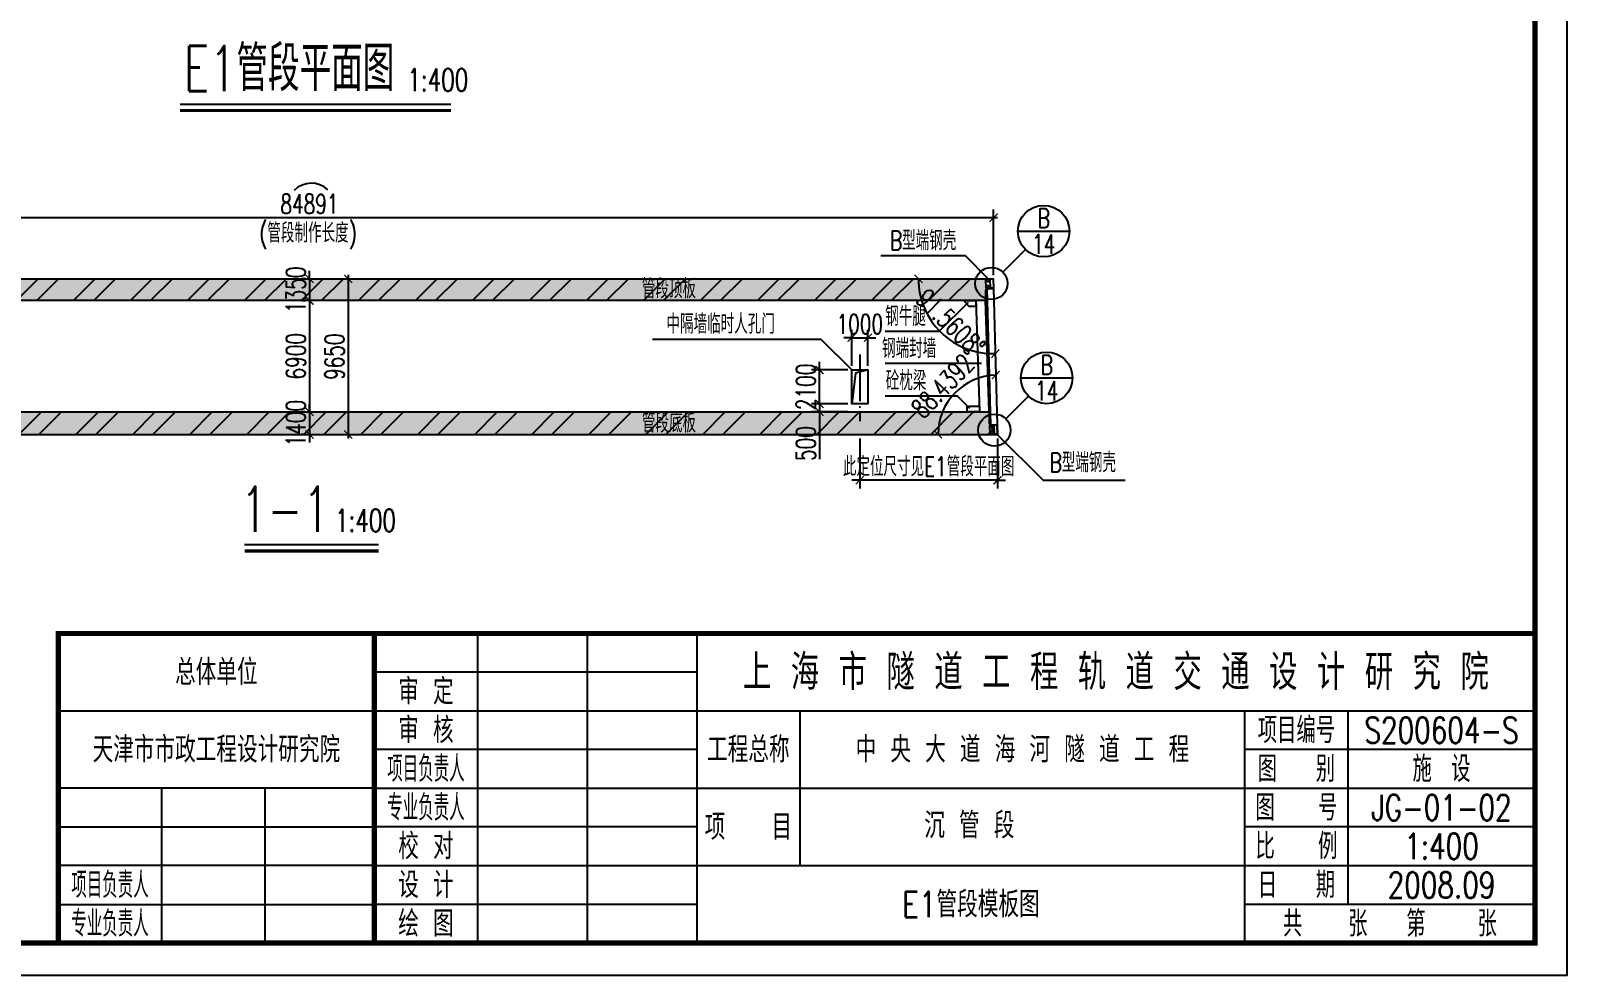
# Model space of a CAD drawing. Extents: x 469178 to 607089, y 116135 to 145965.
# Drawn here: x 487349 to 511178, y 116135 to 130784 of the extents above; entities that cross this region are included whole.
import ezdxf
from ezdxf.enums import TextEntityAlignment as Align

# ---------------------------------------------------------------- set-up
doc = ezdxf.new("R2010")
doc.units = 0
doc.header["$LTSCALE"] = 100
doc.header["$MEASUREMENT"] = 0
doc.linetypes.add('ACAD_ISO04W100', pattern=[30, 24, -3, 0, -3])
doc.layers.get('0').update_dxf_attribs({"linetype": 'CONTINUOUS'})
doc.layers.get('Defpoints').update_dxf_attribs({"linetype": 'CONTINUOUS'})
for name, color, linetype in [('01 标  注', 1, 'CONTINUOUS'), ('02 结  构', 5, 'CONTINUOUS'), ('03 钢结构', 3, 'CONTINUOUS'), ('04 钢  筋', 6, 'CONTINUOUS'), ('05 假想线', 9, 'CONTINUOUS'), ('图框', 7, 'CONTINUOUS'), ('填充', 8, 'CONTINUOUS'), ('辅助线', 1, 'CONTINUOUS')]:
    doc.layers.add(name, color=color, linetype=linetype)
doc.styles.get("Standard").update_dxf_attribs({"font": 'txt1.shx', "width": 0.7, "bigfont": 'hztxt.shx'})
doc.dimstyles.new('1：400', dxfattribs={"dimscale": 100, "dimtxt": 3, "dimasz": 1.25, "dimexe": 1.25, "dimexo": 0.625, "dimtad": 1, "dimdec": 0, "dimlfac": 4, "dimdsep": 46, "dimtxsty": 'Standard', "dimblk": 'ARCHTICK', "dimcen": 2.5, "dimdle": 0.625, "dimclrt": 1, "dimadec": 0, "dimazin": 1, "dimtfac": 1, "dimtdec": 0, "dimtix": 1, "dimtmove": 0, "dimatfit": 3, "dimfxl": 0, "dimarcsym": 0})

# ---------------------------------------------------------------- blocks, each defined once
blk = doc.blocks.new('_ArchTick')
at = {"color": 0, "linetype": 'ByBlock', "const_width": 0.15}
blk.add_lwpolyline([(-0.5, -0.5), (0.5, 0.5)], dxfattribs=at)
blk = doc.blocks.new('*D159')
at = {"layer": '01 标  注', "color": 0, "lineweight": -2, "ltscale": 4}
blk.add_arc((481125, 124522), 881, 0, 91.5608, dxfattribs=at)
at = {"layer": 'Defpoints', "color": 0, "ltscale": 4}
for p in [(481059, 126935), (481883, 124969), (481125, 124522), (481125, 124522), (502282, 124522)]:
    blk.add_point(p, dxfattribs=at)
at = {"layer": '01 标  注', "color": 0, "lineweight": -2, "ltscale": 4, "xscale": 125, "yscale": 125, "zscale": 125}
for p, rotation in [((481101, 125402), 181.5607553151034), ((482005, 124522), 270)]:
    blk.add_blockref('_ArchTick', p, dxfattribs=dict(at, rotation=rotation))
at = {"layer": '01 标  注', "color": 1, "ltscale": 4, "insert": (481887, 125306), "char_height": 300, "attachment_point": 5, "rotation": 315.7804}
blk.add_mtext('91.5608%%D', dxfattribs=at)
blk = doc.blocks.new('B型端钢壳')
at = {"layer": '03 钢结构', "color": 1}
for points in [[(0, -140), (2000, -140), (2000, 0), (0, 0)], [(0, -2860), (2000, -2860), (2000, -3000), (0, -3000)]]:
    blk.add_lwpolyline(points, close=True, dxfattribs=at)
at = {"layer": '03 钢结构', "color": 4}
blk.add_lwpolyline([(-110, -2900), (0, -2900), (0, -70), (-110, -70)], close=True, dxfattribs=at)
at = {"layer": '03 钢结构'}
blk.add_lwpolyline([(945, -2860), (1055, -2860), (1055, -140), (945, -140)], close=True, dxfattribs=at)
at = {"layer": '03 钢结构', "color": 2}
blk.add_lwpolyline([(1055, -2710), (1055, -290), (1205, -140), (2300, -140), (2300, -2860), (1205, -2860)], close=True, dxfattribs=at)
for centre in [(1677.5, -820), (1677.5, -2180)]:
    blk.add_circle(centre, 150, dxfattribs=at)
blk = doc.blocks.new('*D158')
at = {"layer": '01 标  注', "color": 0, "lineweight": -2}
for p, q in [((481059, 126997), (481059, 128010)), ((502282, 126995), (502282, 128010)), ((480997, 127885), (502344, 127885))]:
    blk.add_line(p, q, dxfattribs=at)
at = {"layer": 'Defpoints', "color": 0}
for p in [(502282, 127885), (481059, 126935), (502282, 126933)]:
    blk.add_point(p, dxfattribs=at)
at = {"layer": '01 标  注', "color": 0, "lineweight": -2, "xscale": 125, "yscale": 125, "zscale": 125, "rotation": 180}
blk.add_blockref('_ArchTick', (481059, 127885), dxfattribs=at)
at = {"layer": '01 标  注', "color": 0, "lineweight": -2, "xscale": 125, "yscale": 125, "zscale": 125}
blk.add_blockref('_ArchTick', (502282, 127885), dxfattribs=at)
at = {"layer": '01 标  注', "color": 1, "insert": (491671, 128097), "char_height": 300, "attachment_point": 5}
blk.add_mtext('84891', dxfattribs=at)
blk = doc.blocks.new('*D157')
at = {"layer": '01 标  注', "color": 0, "lineweight": -2, "ltscale": 4}
blk.add_arc((502342, 124522), 922, 91.5608, 180, dxfattribs=at)
at = {"layer": 'Defpoints', "color": 0, "ltscale": 4}
for p in [(502280, 126788), (501867, 125312), (502338, 124672), (481225, 124522), (502184, 124522)]:
    blk.add_point(p, dxfattribs=at)
at = {"layer": '01 标  注', "color": 0, "lineweight": -2, "ltscale": 4, "xscale": 125, "yscale": 125, "zscale": 125}
for p, rotation in [((502317, 125444), 1.560755315006042), ((501420, 124522), 270.0000000000002)]:
    blk.add_blockref('_ArchTick', p, dxfattribs=dict(at, rotation=rotation))
at = {"layer": '01 标  注', "color": 1, "ltscale": 4, "insert": (501529, 125313), "char_height": 300, "attachment_point": 5, "rotation": 45.7804}
blk.add_mtext('88.4392%%D', dxfattribs=at)
blk = doc.blocks.new('*D156')
at = {"layer": '01 标  注', "color": 0, "lineweight": -2, "ltscale": 4}
blk.add_arc((481059, 126935), 1165, 271.5608, 0, dxfattribs=at)
at = {"layer": 'Defpoints', "color": 0, "ltscale": 4}
for p in [(481063, 126785), (481160, 126935), (502184, 126935), (481660, 125936), (481121, 124669)]:
    blk.add_point(p, dxfattribs=at)
at = {"layer": '01 标  注', "color": 0, "lineweight": -2, "ltscale": 4, "xscale": 125, "yscale": 125, "zscale": 125}
for p, rotation in [((482224, 126935), 90.00000000000007), ((481091, 125770), 181.5607553158115)]:
    blk.add_blockref('_ArchTick', p, dxfattribs=dict(at, rotation=rotation))
at = {"layer": '01 标  注', "color": 1, "ltscale": 4, "insert": (481742, 126270), "char_height": 300, "attachment_point": 5, "rotation": 45.7804}
blk.add_mtext('88.4392%%D', dxfattribs=at)
blk = doc.blocks.new('*D155')
at = {"layer": '01 标  注', "color": 0, "lineweight": -2, "ltscale": 4}
blk.add_arc((502276, 126935), 1160, 180, 271.5608, dxfattribs=at)
at = {"layer": 'Defpoints', "color": 0, "ltscale": 4}
for p in [(481160, 126935), (502184, 126935), (502280, 126788), (501277, 126346), (502338, 124672)]:
    blk.add_point(p, dxfattribs=at)
at = {"layer": '01 标  注', "color": 0, "lineweight": -2, "ltscale": 4, "xscale": 125, "yscale": 125, "zscale": 125}
for p, rotation in [((501116, 126935), 89.99999999999994), ((502308, 125775), 1.560755315007167)]:
    blk.add_blockref('_ArchTick', p, dxfattribs=dict(at, rotation=rotation))
at = {"layer": '01 标  注', "color": 1, "ltscale": 4, "insert": (501616, 126256), "char_height": 300, "attachment_point": 5, "rotation": 315.7804}
blk.add_mtext('91.5608%%D', dxfattribs=at)
blk = doc.blocks.new('*D90')
at = {"layer": '01 标  注', "color": 0, "lineweight": -2, "ltscale": 4}
for p, q in [((491672, 126935), (491672, 127060)), ((491610, 126935), (491547, 126935)), ((491672, 126935), (491672, 126597)), ((491610, 126597), (491547, 126597)), ((491672, 126597), (491672, 126472))]:
    blk.add_line(p, q, dxfattribs=at)
at = {"layer": 'Defpoints', "color": 0, "ltscale": 4}
for p in [(491672, 126935), (491672, 126597), (491672, 126597)]:
    blk.add_point(p, dxfattribs=at)
at = {"layer": '01 标  注', "color": 0, "lineweight": -2, "ltscale": 4, "xscale": 125, "yscale": 125, "zscale": 125}
for p, rotation in [((491672, 126935), 270), ((491672, 126597), 90)]:
    blk.add_blockref('_ArchTick', p, dxfattribs=dict(at, rotation=rotation))
at = {"layer": '01 标  注', "color": 1, "ltscale": 4, "insert": (491460, 126766), "char_height": 300, "attachment_point": 5, "rotation": 90}
blk.add_mtext('1350', dxfattribs=at)
blk = doc.blocks.new('*D91')
at = {"layer": '01 标  注', "color": 0, "lineweight": -2, "ltscale": 4}
for p, q in [((491610, 126597), (491547, 126597)), ((491672, 126660), (491672, 124810)), ((491610, 124872), (491547, 124872))]:
    blk.add_line(p, q, dxfattribs=at)
at = {"layer": 'Defpoints', "color": 0, "ltscale": 4}
for p in [(491672, 126597), (491672, 124872), (491672, 124872)]:
    blk.add_point(p, dxfattribs=at)
at = {"layer": '01 标  注', "color": 0, "lineweight": -2, "ltscale": 4, "xscale": 125, "yscale": 125, "zscale": 125}
for p, rotation in [((491672, 126597), 90), ((491672, 124872), 270)]:
    blk.add_blockref('_ArchTick', p, dxfattribs=dict(at, rotation=rotation))
at = {"layer": '01 标  注', "color": 1, "ltscale": 4, "insert": (491460, 125735), "char_height": 300, "attachment_point": 5, "rotation": 90}
blk.add_mtext('6900', dxfattribs=at)
blk = doc.blocks.new('*D92')
at = {"layer": '01 标  注', "color": 0, "lineweight": -2, "ltscale": 4}
for p, q in [((491610, 124872), (491547, 124872)), ((491672, 124872), (491672, 124997)), ((491672, 124872), (491672, 124522)), ((491610, 124522), (491547, 124522)), ((491672, 124522), (491672, 124397))]:
    blk.add_line(p, q, dxfattribs=at)
at = {"layer": 'Defpoints', "color": 0, "ltscale": 4}
for p in [(491672, 124872), (491672, 124522), (491672, 124522)]:
    blk.add_point(p, dxfattribs=at)
at = {"layer": '01 标  注', "color": 0, "lineweight": -2, "ltscale": 4, "xscale": 125, "yscale": 125, "zscale": 125}
for p, rotation in [((491672, 124872), 270), ((491672, 124522), 90)]:
    blk.add_blockref('_ArchTick', p, dxfattribs=dict(at, rotation=rotation))
at = {"layer": '01 标  注', "color": 1, "ltscale": 4, "insert": (491460, 124697), "char_height": 300, "attachment_point": 5, "rotation": 90}
blk.add_mtext('1400', dxfattribs=at)
blk = doc.blocks.new('*D93')
at = {"layer": '01 标  注', "color": 0, "lineweight": -2, "ltscale": 4}
for p, q in [((491601, 126935), (492397, 126935)), ((492272, 126997), (492272, 124460)), ((491601, 124522), (492397, 124522))]:
    blk.add_line(p, q, dxfattribs=at)
at = {"layer": 'Defpoints', "color": 0, "ltscale": 4}
for p in [(491538, 126935), (491538, 124522), (492272, 124522)]:
    blk.add_point(p, dxfattribs=at)
at = {"layer": '01 标  注', "color": 0, "lineweight": -2, "ltscale": 4, "xscale": 125, "yscale": 125, "zscale": 125}
for p, rotation in [((492272, 126935), 90), ((492272, 124522), 270)]:
    blk.add_blockref('_ArchTick', p, dxfattribs=dict(at, rotation=rotation))
at = {"layer": '01 标  注', "color": 1, "ltscale": 4, "insert": (492060, 125728), "char_height": 300, "attachment_point": 5, "rotation": 90}
blk.add_mtext('9650', dxfattribs=at)
blk = doc.blocks.new('*D153')
at = {"layer": '01 标  注', "color": 0, "lineweight": -2}
for p, q in [((500206, 124461), (500206, 123686)), ((502342, 124460), (502342, 123686)), ((500206, 123811), (500081, 123811)), ((502342, 123811), (500206, 123811)), ((502342, 123811), (502467, 123811))]:
    blk.add_line(p, q, dxfattribs=at)
at = {"layer": 'Defpoints', "color": 0}
for p in [(500206, 124524), (502342, 124522), (500206, 123811)]:
    blk.add_point(p, dxfattribs=at)
at = {"layer": '01 标  注', "color": 0, "lineweight": -2, "xscale": 125, "yscale": 125, "zscale": 125}
blk.add_blockref('_ArchTick', (500206, 123811), dxfattribs=at)
at = {"layer": '01 标  注', "color": 0, "lineweight": -2, "xscale": 125, "yscale": 125, "zscale": 125, "rotation": 180}
blk.add_blockref('_ArchTick', (502342, 123811), dxfattribs=at)
at = {"layer": '01 标  注', "color": 1, "insert": (501274, 124024), "char_height": 300, "attachment_point": 5}
blk.add_mtext('此定位尺寸见E1管段平面图', dxfattribs=at)
blk = doc.blocks.new('*D94')
at = {"layer": '01 标  注', "color": 0, "lineweight": -2, "ltscale": 4}
for p, q in [((499581, 124997), (499581, 125122)), ((500019, 124997), (499456, 124997)), ((500019, 124872), (499456, 124872)), ((499581, 124997), (499581, 124872)), ((499581, 124872), (499581, 124139))]:
    blk.add_line(p, q, dxfattribs=at)
at = {"layer": 'Defpoints', "color": 0, "ltscale": 4}
for p in [(499581, 124872), (500081, 124997), (500081, 124872)]:
    blk.add_point(p, dxfattribs=at)
at = {"layer": '01 标  注', "color": 0, "lineweight": -2, "ltscale": 4, "xscale": 125, "yscale": 125, "zscale": 125}
for p, rotation in [((499581, 124997), 270), ((499581, 124872), 90)]:
    blk.add_blockref('_ArchTick', p, dxfattribs=dict(at, rotation=rotation))
at = {"layer": '01 标  注', "color": 1, "ltscale": 4, "insert": (499369, 124381), "char_height": 300, "attachment_point": 5, "rotation": 90}
blk.add_mtext('500', dxfattribs=at)
blk = doc.blocks.new('*D95')
at = {"layer": '01 标  注', "color": 0, "lineweight": -2, "ltscale": 4}
for p, q in [((499581, 125522), (499581, 125647)), ((500019, 125522), (499456, 125522)), ((499581, 124997), (499581, 125522)), ((500019, 124997), (499456, 124997)), ((499581, 124997), (499581, 124872))]:
    blk.add_line(p, q, dxfattribs=at)
at = {"layer": 'Defpoints', "color": 0, "ltscale": 4}
for p in [(499581, 125522), (500081, 125522), (500081, 124997)]:
    blk.add_point(p, dxfattribs=at)
at = {"layer": '01 标  注', "color": 0, "lineweight": -2, "ltscale": 4, "xscale": 125, "yscale": 125, "zscale": 125}
for p, rotation in [((499581, 125522), 270), ((499581, 124997), 90)]:
    blk.add_blockref('_ArchTick', p, dxfattribs=dict(at, rotation=rotation))
at = {"layer": '01 标  注', "color": 1, "ltscale": 4, "insert": (499369, 125260), "char_height": 300, "attachment_point": 5, "rotation": 90}
blk.add_mtext('2100', dxfattribs=at)
blk = doc.blocks.new('*D96')
at = {"layer": '01 标  注', "color": 0, "lineweight": -2, "ltscale": 4}
for p, q in [((500081, 125585), (500081, 126147)), ((500331, 125585), (500331, 126147)), ((500081, 126022), (499956, 126022)), ((500081, 126022), (500331, 126022)), ((500331, 126022), (500456, 126022))]:
    blk.add_line(p, q, dxfattribs=at)
at = {"layer": 'Defpoints', "color": 0, "ltscale": 4}
for p in [(500331, 126022), (500081, 125522), (500331, 125522)]:
    blk.add_point(p, dxfattribs=at)
at = {"layer": '01 标  注', "color": 0, "lineweight": -2, "ltscale": 4, "xscale": 125, "yscale": 125, "zscale": 125}
blk.add_blockref('_ArchTick', (500081, 126022), dxfattribs=at)
at = {"layer": '01 标  注', "color": 0, "lineweight": -2, "ltscale": 4, "xscale": 125, "yscale": 125, "zscale": 125, "rotation": 180}
blk.add_blockref('_ArchTick', (500331, 126022), dxfattribs=at)
at = {"layer": '01 标  注', "color": 1, "ltscale": 4, "insert": (500206, 126234), "char_height": 300, "attachment_point": 5}
blk.add_mtext('1000', dxfattribs=at)

msp = doc.modelspace()

# ---------------------------------------------------------------- hatches: boundary and pattern name
at = {"layer": '填充', "ltscale": 4}
h = msp.add_hatch(dxfattribs=at)
h.set_pattern_fill('AR-CONC', color=256, scale=62.5, style=0)
h.set_pattern_definition([(50, (9015.23, -340338.07), (448.28761, -39.22008), [46.875, -515.625]), (355, (9015.23, -340338.07), (-86.71958, 470.12008), [37.5, -412.5]), (100.4514, (9052.6, -340341.34), (361.56836, 430.8997), [39.83762, -438.21382]), (46.1842, (9015.23, -340213.07), (667.02566, -103.4494), [70.3125, -773.4375]), (96.6356, (9070.8, -340221.7), (584.1642, 608.8237), [59.7564, -657.3206]), (351.1842, (9015.2, -340213.1), (584.1637, 608.8241), [56.25, -618.75]), (21, (9077.73, -340244.32), (373.0669, -251.6368), [46.875, -515.625]), (326, (9077.73, -340244.3), (152.07208, 453.21878), [37.5, -412.5]), (71.4514, (9108.8, -340265.3), (525.13914, 201.58156), [39.83762, -438.21382]), (37.5, (9015.23, -340338.07), (7.59991, 208.05866), [0, -407.5, 0, -418.75, 0, -414.0625]), (7.5, (9015.23, -340338.07), (164.41846, 246.50732), [0, -238.75, 0, -398.125, 0, -157.8125]), (327.5, (8875.85, -340338.07), (333.639023, -14.096795), [0, -156.25, 0, -487.5, 0, -646.875]), (317.5, (8813.35, -340338.07), (364.49136, 62.56561), [0, -203.125, 0, -323.75, 0, -459.375])])
edge = h.paths.add_edge_path()
edge.add_line((502180.33, 126784.58), (502155.4, 126759.79))
edge.add_line((502155.4, 126759.79), (502155.4, 126597.23))
edge.add_line((502155.4, 126597.23), (481188.21, 126597.23))
edge.add_line((481188.21, 126597.23), (481188.21, 126762.51))
edge.add_line((481188.21, 126762.51), (481163.21, 126787.51))
edge.add_line((481163.21, 126787.51), (481163.02, 126794.51))
edge.add_line((481163.02, 126794.51), (481115.79, 126793.22))
edge.add_line((481115.79, 126793.22), (481112.08, 126929.17))
edge.add_line((481112.08, 126929.17), (481159.31, 126930.46))
edge.add_line((481159.31, 126930.46), (481159.2, 126934.73))
edge.add_line((481159.2, 126934.73), (481160.24, 126934.73))
edge.add_line((481160.24, 126934.73), (502184, 126934.73))
h.paths.add_polyline_path([(491234.62, 126455.56), (491234.62, 127076.4), (491684.62, 127076.4), (491684.62, 126455.56)], flags=9)
h.paths.add_polyline_path([(496774.72, 127007.51), (497718.36, 127007.51), (497718.36, 126557.51), (496774.72, 126557.51)], flags=9)
h.paths.add_polyline_path([(486074.93, 127007.51), (487018.57, 127007.51), (487018.57, 126557.51), (486074.93, 126557.51)], flags=9)
h.paths.add_polyline_path([(481223.08, 126059.85), (481938.18, 126794.71), (482260.68, 126480.87), (481545.58, 125746.02)], flags=9)
h.paths.add_polyline_path([(501405.06, 126774.5), (502139.91, 126059.4), (501826.07, 125736.9), (501091.22, 126452)], flags=9)
h = msp.add_hatch(dxfattribs=at)
h.set_pattern_fill('STEEL', color=256, scale=5000, style=0)
h.set_pattern_definition([(45, (9015.2, -340338.1), (-441.94174, 441.94174), []), (45, (9015.2, -340025.6), (-441.94174, 441.94174), [])])
h.paths.add_polyline_path([(501996.9, 126863.82, -0.07202167), (502007.17, 126934.73), (481330.89, 126934.73, -0.08637454), (481345.59, 126850.27, -0.30694928), (481188.21, 126618.06), (481188.21, 126597.23), (481337.86, 126597.23), (481527.86, 126597.23), (502155.4, 126597.23), (502155.4, 126631.17, -0.30826318)])
h.paths.add_polyline_path([(496849.89, 126970.01), (497643.19, 126970.01), (497643.19, 126595.01), (496849.89, 126595.01)], flags=9)
h.paths.add_polyline_path([(486150.1, 126970.01), (486943.4, 126970.01), (486943.4, 126595.01), (486150.1, 126595.01)], flags=9)
h.paths.add_polyline_path([(481080.17, 126020.54), (481973.58, 126938.63), (482349.84, 126572.49), (481456.42, 125654.4)], flags=9)
h.paths.add_polyline_path([(501365.75, 126917.41), (502283.83, 126023.99), (501917.69, 125647.74), (500999.6, 126541.15)], flags=9)
h = msp.add_hatch(dxfattribs=at)
h.set_pattern_fill('STEEL', color=256, scale=5000, style=0)
h.set_pattern_definition([(45, (-89.1, -293215.9), (-441.94174, 441.94174), []), (45, (-89.1, -292903.4), (-441.94174, 441.94174), [])])
h.paths.add_polyline_path([(502213.04, 124872.23), (483852.23, 124872.23), (483852.23, 124522.24), (502184.16, 124522.23), (502242.05, 124522.23), (502241.93, 124526.51), (502289.16, 124527.79), (502285.46, 124663.74), (502238.23, 124662.46), (502237.95, 124669.54), (502213.04, 124694.45)])
h.paths.add_polyline_path([(483852.23, 124872.23), (481245.85, 124872.23), (481245.85, 124822.22, -0.37882585), (481465.34, 124574.08, -0.05227234), (481459.91, 124522.24), (483852.23, 124522.24)])
h.paths.add_polyline_path([(491172.12, 124335.08), (491172.12, 125059.39), (491697.12, 125059.39), (491697.12, 124335.08)], flags=9)
h.paths.add_polyline_path([(484077.23, 124179.44), (484077.23, 124772.23), (484602.23, 124772.23), (484602.23, 124179.44)], flags=9)
h.paths.add_polyline_path([(486150.1, 124888.76), (486943.4, 124888.76), (486943.4, 124513.76), (486150.1, 124513.76)], flags=9)
h.paths.add_polyline_path([(496849.89, 124888.76), (497643.19, 124888.76), (497643.19, 124513.76), (496849.89, 124513.76)], flags=9)
edge = h.paths.add_edge_path()
edge.add_line((502341.89, 124529.23), (502241.93, 124526.51))
edge = h.paths.add_edge_path()
edge.add_line((502241.93, 124526.51), (502242.12, 124519.51))
edge = h.paths.add_edge_path()
edge.add_line((502242.12, 124519.51), (502342.08, 124522.23))
edge = h.paths.add_edge_path()
edge.add_line((502342.08, 124522.23), (502341.89, 124529.23))
edge = h.paths.add_edge_path(flags=16)
edge.add_line((502290.96, 124663.89), (502285.46, 124663.74))
edge = h.paths.add_edge_path()
edge.add_line((502285.46, 124663.74), (502289.16, 124527.79))
edge = h.paths.add_edge_path(flags=16)
edge.add_line((502289.16, 124527.79), (502294.66, 124527.94))
edge = h.paths.add_edge_path()
edge.add_line((502294.66, 124527.94), (502290.96, 124663.89))
edge = h.paths.add_edge_path()
edge.add_line((502338.19, 124665.18), (502238.23, 124662.46))
edge = h.paths.add_edge_path(flags=16)
edge.add_line((502238.23, 124662.46), (502238.04, 124669.45))
edge = h.paths.add_edge_path()
edge.add_line((502238.04, 124669.45), (502338, 124672.18))
edge = h.paths.add_edge_path()
edge.add_line((502338, 124672.18), (502338.19, 124665.18))
edge = h.paths.add_edge_path()
edge.add_line((502343.63, 124667.33), (502338.14, 124667.18))
edge = h.paths.add_edge_path()
edge.add_line((502338.14, 124667.18), (502341.99, 124525.73))
edge = h.paths.add_edge_path()
edge.add_line((502341.99, 124525.73), (502347.49, 124525.88))
edge = h.paths.add_edge_path()
edge.add_line((502347.49, 124525.88), (502343.63, 124667.33))
edge = h.paths.add_edge_path(flags=16)
edge.add_line((502285.66, 124656.25), (502288.96, 124535.29))
edge = h.paths.add_edge_path(flags=16)
edge.add_line((502288.96, 124535.29), (502281.67, 124527.59))
edge = h.paths.add_edge_path(flags=16)
edge.add_line((502281.67, 124527.59), (502226.94, 124526.1))
edge = h.paths.add_edge_path(flags=16)
edge.add_line((502226.94, 124526.1), (502223.23, 124662.05))
edge = h.paths.add_edge_path(flags=16)
edge.add_line((502223.23, 124662.05), (502277.96, 124663.54))
edge = h.paths.add_edge_path(flags=16)
edge.add_line((502277.96, 124663.54), (502285.66, 124656.25))
edge = h.paths.add_edge_path(flags=16)
edge.add_ellipse((502257.12, 124560.93), major_axis=(-0.21, 7.5), ratio=1, start_angle=0, end_angle=360)
edge = h.paths.add_edge_path(flags=16)
edge.add_ellipse((502255.27, 124628.91), major_axis=(-0.21, 7.5), ratio=1, start_angle=0, end_angle=360)
h = msp.add_hatch(dxfattribs=at)
h.set_pattern_fill('AR-CONC', color=256, scale=62.5, style=0)
h.set_pattern_definition([(50, (-89.08, -293215.9), (448.28761, -39.22008), [46.875, -515.625]), (355, (-89.1, -293215.9), (-86.71958, 470.12008), [37.5, -412.5]), (100.4514, (-51.72, -293219.17), (361.56836, 430.8997), [39.83762, -438.21382]), (46.1842, (-89.1, -293090.9), (667.02566, -103.4494), [70.3125, -773.4375]), (96.6356, (-33.5, -293099.5), (584.1642, 608.8237), [59.7564, -657.3206]), (351.1842, (-89.1, -293090.9), (584.1637, 608.8241), [56.25, -618.75]), (21, (-26.58, -293122.15), (373.0669, -251.6368), [46.875, -515.625]), (326, (-26.6, -293122.15), (152.07208, 453.21878), [37.5, -412.5]), (71.4514, (4.5, -293143.12), (525.13914, 201.58156), [39.83762, -438.21382]), (37.5, (-89.08, -293215.9), (7.59991, 208.05866), [0, -407.5, 0, -418.75, 0, -414.0625]), (7.5, (-89.08, -293215.9), (164.41846, 246.50732), [0, -238.75, 0, -398.125, 0, -157.8125]), (327.5, (-228.45, -293215.9), (333.639023, -14.096795), [0, -156.25, 0, -487.5, 0, -646.875]), (317.5, (-290.95, -293215.9), (364.49136, 62.56561), [0, -203.125, 0, -323.75, 0, -459.375])])
h.paths.add_polyline_path([(502213.04, 124872.23), (483852.23, 124872.23), (483852.23, 124522.24), (502184.16, 124522.23), (502242.05, 124522.23), (502241.93, 124526.51), (502289.16, 124527.79), (502285.46, 124663.74), (502238.23, 124662.46), (502237.95, 124669.54), (502213.04, 124694.45)])
h.paths.add_polyline_path([(483852.23, 124872.23), (481245.85, 124872.23), (481245.85, 124822.22, -0.37882585), (481465.34, 124574.08, -0.05227234), (481459.91, 124522.24), (483852.23, 124522.24)])
h.paths.add_polyline_path([(491172.12, 124335.08), (491172.12, 125059.39), (491697.12, 125059.39), (491697.12, 124335.08)], flags=9)
h.paths.add_polyline_path([(484077.23, 124179.44), (484077.23, 124772.23), (484602.23, 124772.23), (484602.23, 124179.44)], flags=9)
h.paths.add_polyline_path([(486150.1, 124888.76), (486943.4, 124888.76), (486943.4, 124513.76), (486150.1, 124513.76)], flags=9)
h.paths.add_polyline_path([(496849.89, 124888.76), (497643.19, 124888.76), (497643.19, 124513.76), (496849.89, 124513.76)], flags=9)
edge = h.paths.add_edge_path()
edge.add_line((502341.89, 124529.23), (502241.93, 124526.51))
edge = h.paths.add_edge_path()
edge.add_line((502241.93, 124526.51), (502242.12, 124519.51))
edge = h.paths.add_edge_path()
edge.add_line((502242.12, 124519.51), (502342.08, 124522.23))
edge = h.paths.add_edge_path()
edge.add_line((502342.08, 124522.23), (502341.89, 124529.23))
edge = h.paths.add_edge_path(flags=16)
edge.add_line((502290.96, 124663.89), (502285.46, 124663.74))
edge = h.paths.add_edge_path()
edge.add_line((502285.46, 124663.74), (502289.16, 124527.79))
edge = h.paths.add_edge_path(flags=16)
edge.add_line((502289.16, 124527.79), (502294.66, 124527.94))
edge = h.paths.add_edge_path()
edge.add_line((502294.66, 124527.94), (502290.96, 124663.89))
edge = h.paths.add_edge_path()
edge.add_line((502338.19, 124665.18), (502238.23, 124662.46))
edge = h.paths.add_edge_path(flags=16)
edge.add_line((502238.23, 124662.46), (502238.04, 124669.45))
edge = h.paths.add_edge_path()
edge.add_line((502238.04, 124669.45), (502338, 124672.18))
edge = h.paths.add_edge_path()
edge.add_line((502338, 124672.18), (502338.19, 124665.18))
edge = h.paths.add_edge_path()
edge.add_line((502343.63, 124667.33), (502338.14, 124667.18))
edge = h.paths.add_edge_path()
edge.add_line((502338.14, 124667.18), (502341.99, 124525.73))
edge = h.paths.add_edge_path()
edge.add_line((502341.99, 124525.73), (502347.49, 124525.88))
edge = h.paths.add_edge_path()
edge.add_line((502347.49, 124525.88), (502343.63, 124667.33))
edge = h.paths.add_edge_path(flags=16)
edge.add_line((502285.66, 124656.25), (502288.96, 124535.29))
edge = h.paths.add_edge_path(flags=16)
edge.add_line((502288.96, 124535.29), (502281.67, 124527.59))
edge = h.paths.add_edge_path(flags=16)
edge.add_line((502281.67, 124527.59), (502226.94, 124526.1))
edge = h.paths.add_edge_path(flags=16)
edge.add_line((502226.94, 124526.1), (502223.23, 124662.05))
edge = h.paths.add_edge_path(flags=16)
edge.add_line((502223.23, 124662.05), (502277.96, 124663.54))
edge = h.paths.add_edge_path(flags=16)
edge.add_line((502277.96, 124663.54), (502285.66, 124656.25))
edge = h.paths.add_edge_path(flags=16)
edge.add_ellipse((502257.12, 124560.93), major_axis=(-0.21, 7.5), ratio=1, start_angle=0, end_angle=360)
edge = h.paths.add_edge_path(flags=16)
edge.add_ellipse((502255.27, 124628.91), major_axis=(-0.21, 7.5), ratio=1, start_angle=0, end_angle=360)

# ---------------------------------------------------------------- linework, layer by layer
msp.add_lwpolyline([(469177.78, 116134.65), (511177.78, 116134.65), (511177.78, 145834.65), (469177.78, 145834.65)], close=True)
at = {"const_width": 80}
msp.add_lwpolyline([(471677.78, 116634.65), (510677.78, 116634.65), (510677.78, 145334.65), (471677.78, 145334.65)], close=True, dxfattribs=at)
at = {"layer": '01 标  注'}
for p, q in [((489665.59, 129646.36), (493865.55, 129646.36)), ((500137.79, 125471.43), (500081.34, 124997.23)), ((500331.34, 125522.23), (500137.79, 125471.43)), ((490665.26, 122813.45), (492743.83, 122813.45))]:
    msp.add_line(p, q, dxfattribs=at)
at = {"layer": '01 标  注', "ltscale": 4}
for p, q in [((502237.96, 124669.24), (502180.33, 126784.58)), ((502280.36, 126787.51), (502338, 124672.18))]:
    msp.add_line(p, q, dxfattribs=at)
at = {"layer": '01 标  注', "const_width": 50}
for points in [[(489665.59, 129546.36), (493865.55, 129546.36)], [(490665.26, 122713.45), (492743.83, 122713.45)]]:
    msp.add_lwpolyline(points, dxfattribs=at)
at = {"layer": '01 标  注'}
for points in [[(502657.44, 127674.36), (503457.44, 127674.36)], [(502202.58, 126931.71), (501843.05, 127291.23), (500532.92, 127291.23)], [(502774.6, 127391.52), (502423.68, 127040.6)], [(501886.35, 126569.77), (501434.16, 126117.59), (500602.16, 126117.59)], [(500081.34, 125522.23), (499606.34, 125997.23), (496990.17, 125997.23)], [(502095.91, 125620.15), (500602.16, 125620.15)], [(502704.72, 125399.55), (503504.72, 125399.55)], [(501914.38, 124924.72), (501720.63, 125118.47), (500602.16, 125118.47)], [(502821.88, 125116.71), (502470.96, 124765.79)], [(502332.91, 124528.64), (503048.11, 123811.43), (504319.56, 123811.43)]]:
    msp.add_lwpolyline(points, dxfattribs=at)
for centre, radius in [((503057.44, 127674.36), 400), ((502246.9, 126863.82), 250), ((503104.72, 125399.55), 400), ((502294.18, 124589.01), 250)]:
    msp.add_circle(centre, radius, dxfattribs=at)
at = {"layer": '02 结  构', "ltscale": 4}
for points in [[(502180.33, 126784.58), (502155.4, 126759.79), (502155.4, 126597.23), (481188.21, 126597.23), (481188.21, 126762.51), (481163.21, 126787.51), (481163.02, 126794.51), (481115.79, 126793.22), (481112.08, 126929.17), (481159.31, 126930.46), (481159.2, 126934.73), (481160.24, 126934.73), (502184, 126934.73)], [(502176.31, 126934.73), (502176.5, 126927.74), (502223.74, 126929.02), (502227.44, 126793.07), (502180.21, 126791.79), (502180.4, 126784.79)], [(481224.86, 124522.23), (481224.74, 124529.23), (481177.51, 124527.95), (481173.8, 124663.9), (481221.04, 124665.18), (481220.85, 124672.18), (481245.85, 124697.18), (481245.85, 124872.23), (502213.04, 124872.23), (502213.04, 124694.45), (502238.04, 124669.45)], [(481224.93, 124522.24), (502184.16, 124522.23), (502242.05, 124522.23), (502241.93, 124526.51), (502289.16, 124527.79), (502285.46, 124663.74), (502238.23, 124662.46), (502237.95, 124669.54)]]:
    msp.add_lwpolyline(points, dxfattribs=at)
at = {"layer": '02 结  构'}
for points in [[(500081.34, 125522.23), (500331.34, 125522.23), (500331.34, 124997.23), (500081.34, 124997.23)], [(502062.95, 124872.2), (501870.57, 124872.2), (501870.57, 124959.7), (502060.03, 124959.64)]]:
    msp.add_lwpolyline(points, close=True, dxfattribs=at)
at = {"layer": '03 钢结构'}
for points in [[(502008.36, 126506.14), (501904.78, 126505.98), (501813.53, 126597.23), (502005.32, 126597.23), (502008.36, 126506.14)], [(502005.32, 126597.23), (502062.95, 124872.2), (502213.04, 124872.23), (502155.4, 126597.23), (502003.53, 126597.23)]]:
    msp.add_lwpolyline(points, dxfattribs=at)
at = {"layer": '04 钢  筋', "color": 1, "linetype": 'Continuous', "ltscale": 4}
msp.add_arc((491701.38, 128037.43), 380.63, 47.434239, 134.639877, dxfattribs=at)
at = {"layer": '05 假想线', "ltscale": 4}
for points in [[(502176.31, 126934.73), (502276.35, 126934.73), (502280.36, 126787.51)], [(502242.05, 124522.23), (502249.74, 124522.23), (502342.08, 124522.23), (502338, 124672.18)]]:
    msp.add_lwpolyline(points, dxfattribs=at)
at = {"layer": '图框', "color": 7}
for p, q in [((494277.78, 121434.65), (494277.78, 116634.65)), ((495977.78, 121434.65), (495977.78, 116634.65)), ((497677.78, 121434.65), (497677.78, 116634.65)), ((497677.78, 120834.65), (492677.78, 120834.65)), ((487777.78, 120234.65), (510677.78, 120234.65)), ((499277.78, 120234.65), (499277.78, 117834.65)), ((506177.78, 116634.65), (506177.78, 120234.65)), ((507777.78, 117234.65), (507777.78, 120234.65)), ((497677.78, 119634.65), (492677.78, 119634.65)), ((510677.78, 119634.65), (506177.78, 119634.65)), ((492677.78, 119034.65), (487777.78, 119034.65)), ((489377.78, 119034.65), (489377.78, 116634.65)), ((490977.78, 119034.65), (490977.78, 116634.65)), ((492677.78, 119034.65), (510677.78, 119034.65)), ((487777.78, 118434.65), (492677.78, 118434.65)), ((497677.78, 118434.65), (492677.78, 118434.65)), ((510677.78, 118434.65), (506177.78, 118434.65)), ((492677.78, 117834.65), (487777.78, 117834.65)), ((492677.78, 117834.65), (510677.78, 117834.65)), ((487777.78, 117234.65), (492677.78, 117234.65)), ((497677.78, 117234.65), (492677.78, 117234.65)), ((510677.78, 117234.65), (506177.78, 117234.65))]:
    msp.add_line(p, q, dxfattribs=at)
at = {"layer": '图框', "color": 7, "const_width": 80}
for points in [[(487777.78, 121434.65), (510677.78, 121434.65), (510677.78, 116634.65), (487777.78, 116634.65)], [(492677.78, 121434.65), (510677.78, 121434.65), (510677.78, 116634.65), (492677.78, 116634.65)]]:
    msp.add_lwpolyline(points, close=True, dxfattribs=at)
at = {"layer": '辅助线', "linetype": 'ACAD_ISO04W100', "ltscale": 0.3}
msp.add_lwpolyline([(500206.34, 125759.73), (500206.34, 124727.32)], dxfattribs=at)

# ---------------------------------------------------------------- block references
at = {"layer": '04 钢  筋', "xscale": 0.04999999995269416, "yscale": 0.05000000004656613, "zscale": 0.05, "rotation": 181.560755305394}
for p in [(502280.36, 126787.51), (502342.08, 124522.23)]:
    msp.add_blockref('B型端钢壳', p, dxfattribs=at)

# ---------------------------------------------------------------- texts
at = {"layer": '01 标  注', "width": 0.7}
for p in [(493494.19, 130021.36), (492372.47, 123188.45)]:
    msp.add_text('  1:400', height=350, dxfattribs=at).set_placement(p, align=Align.MIDDLE_CENTER)
at = {"layer": '01 标  注', "attachment_point": 5}
for s, insert, char_height in [('E1管段平面图', (491354.2, 130196.36), 700), ('B', (503057.44, 127874.36), 300), ('(管段制作长度)', (491649.14, 127598.24), 300), ('B型端钢壳', (501187.99, 127528.73), 300), ('14', (503057.44, 127474.36), 300), ('管段顶板', (497246.54, 126782.51), 300), ('钢牛腿', (500916.12, 126355.09), 300), ('中隔墙临时人孔门', (498048.26, 126234.73), 300), ('钢端封墙', (500970.78, 125857.65), 300), ('B', (503104.72, 125599.55), 300), ('砼枕梁', (500924.22, 125355.97), 300), ('14', (503104.72, 125199.55), 300), ('管段底板', (497246.54, 124701.26), 300), ('B型端钢壳', (503664.49, 124086.16), 300), ('1-1', (491293.18, 123363.45), 700)]:
    msp.add_mtext(s, dxfattribs=dict(at, insert=insert, char_height=char_height))
at = {"layer": '图框', "color": 7}
for s, height, width, p in [('总体单位', 400, 0.8, (490227.78, 120834.65)), ('上 海 市 隧 道 工 程 轨 道 交 通 设 计 研 究 院', 550, 0.8, (504177.78, 120834.65)), ('审 定', 400, 0.8, (493477.78, 120534.65)), ('审 核', 400, 0.8, (493477.78, 119934.65)), ('项目编号', 400, 0.75, (506977.78, 119934.65)), ('S200604-S', 400, 0.75, (509227.78, 119934.65)), ('天津市市政工程设计研究院', 400, 0.8, (490227.78, 119634.65)), ('工程总称', 400, 0.8, (498477.78, 119634.65)), ('中 央 大 道 海 河 隧 道 工 程', 400, 0.8, (502727.78, 119634.65)), ('项目负责人', 400, 0.6, (493477.78, 119334.65)), ('图\u3000\u3000别', 400, 0.75, (506977.78, 119334.65)), ('施\u3000设', 400, 0.75, (509227.78, 119334.65)), ('专业负责人', 400, 0.6, (493477.78, 118734.65)), ('图   号', 400, 0.75, (506977.78, 118734.65)), ('JG-01-02', 400, 0.75, (509227.78, 118734.65)), ('沉 管 段', 400, 0.8, (501905.12, 118459.14)), ('项   目', 400, 0.8, (498477.78, 118434.65)), ('校 对', 400, 0.8, (493477.78, 118134.65)), ('比   例', 400, 0.75, (506977.78, 118134.65)), ('1:400', 400, 0.75, (509227.78, 118134.65)), ('项目负责人', 400, 0.6, (488577.78, 117534.65)), ('设 计', 400, 0.8, (493477.78, 117534.65)), ('日\u3000\u3000期', 400, 0.75, (506977.78, 117534.65)), ('2008.09', 400, 0.75, (509227.78, 117534.65)), ('E1管段模板图', 400, 0.8, (501927.78, 117234.65)), ('专业负责人', 400, 0.6, (488577.78, 116934.65)), ('绘 图', 400, 0.8, (493477.78, 116934.65)), ('共\u3000  张\u3000\u3000第\u3000\u3000 张', 400, 0.75, (508427.78, 116934.65))]:
    msp.add_text(s, height=height, dxfattribs=dict(at, width=width)).set_placement(p, align=Align.MIDDLE_CENTER)

# ---------------------------------------------------------------- dimensions: what is measured, and where the dimension line sits
at = {"layer": '01 标  注'}
dim = msp.add_linear_dim(base=(502281.91, 127884.73), p1=(481059.16, 126934.73), p2=(502281.91, 126932.61), dimstyle='1：400', dxfattribs=at)
dim.commit()
dim.dimension.update_dxf_attribs({"geometry": '*D158', "text_midpoint": (491670.54, 128097.23)})
at = {"layer": '01 标  注', "ltscale": 4}
for base, p1, p2, picture, middle in [((491672.12, 126597.23), (491672.12, 126934.73), (491672.12, 126597.23), '*D90', (491459.62, 126765.98)), ((492272.12, 124522.23), (491538.39, 126934.73), (491538.39, 124522.23), '*D93', (492059.62, 125728.48)), ((491672.12, 124872.23), (491672.12, 126597.23), (491672.12, 124872.23), '*D91', (491459.62, 125734.73)), ((499581.34, 125522.23), (500081.34, 124997.23), (500081.34, 125522.23), '*D95', (499368.84, 125259.73)), ((491672.12, 124522.24), (491672.12, 124872.23), (491672.12, 124522.24), '*D92', (491459.62, 124697.23))]:
    dim = msp.add_linear_dim(base=base, p1=p1, p2=p2, angle=90, dimstyle='1：400', dxfattribs=at)
    dim.commit()
    dim.dimension.update_dxf_attribs({"geometry": picture, "text_midpoint": middle})
for base, line1, line2, text, picture, middle in [((481659.95, 125936.45), ((481120.88, 124669.46), (481063.25, 126784.79)), ((481160.24, 126934.73), (502184, 126934.73)), '88.4392%%D', '*D156', (481741.88, 126270.36)), ((481883.41, 124969.39), ((481059.16, 126934.73), (481124.89, 124522.23)), ((481124.89, 124522.23), (502281.91, 124522.23)), '91.5608%%D', '*D159', (481887.17, 125305.56)), ((501277.08, 126345.64), ((502280.36, 126787.51), (502338, 124672.18)), ((481160.24, 126934.73), (502184, 126934.73)), '91.5608%%D', '*D155', (501615.57, 126255.7)), ((501866.85, 125311.88), ((502280.36, 126787.51), (502338, 124672.18)), ((481224.86, 124522.23), (502184.16, 124522.23)), '88.4392%%D', '*D157', (501529.29, 125313.18))]:
    dim = msp.add_angular_dim_2l(base=base, line1=line1, line2=line2, text=text, dimstyle='1：400', dxfattribs=at)
    dim.commit()
    dim.dimension.update_dxf_attribs({"geometry": picture, "text_midpoint": middle})
dim = msp.add_linear_dim(base=(500331.34, 126021.94), p1=(500081.34, 125522.23), p2=(500331.34, 125522.23), dimstyle='1：400', dxfattribs=at)
dim.commit()
dim.dimension.update_dxf_attribs({"geometry": '*D96', "text_midpoint": (500206.34, 126234.44)})
dim = msp.add_linear_dim(base=(499581.34, 124872.23), p1=(500081.34, 124997.23), p2=(500081.34, 124872.23), angle=90, dimstyle='1：400', dxfattribs=at)
dim.commit()
dim.dimension.update_dxf_attribs({"geometry": '*D94', "text_midpoint": (499581.34, 124380.68), "dimtype": 160})
at = {"layer": '01 标  注'}
dim = msp.add_linear_dim(base=(500206.33, 123811.43), p1=(502342.08, 124522.23), p2=(500206.33, 124523.93), angle=180, text='此定位尺寸见E1管段平面图', dimstyle='1：400', dxfattribs=at)
dim.commit()
dim.dimension.update_dxf_attribs({"geometry": '*D153', "text_midpoint": (501274.21, 124023.93)})

doc.saveas('drawing.dxf')
